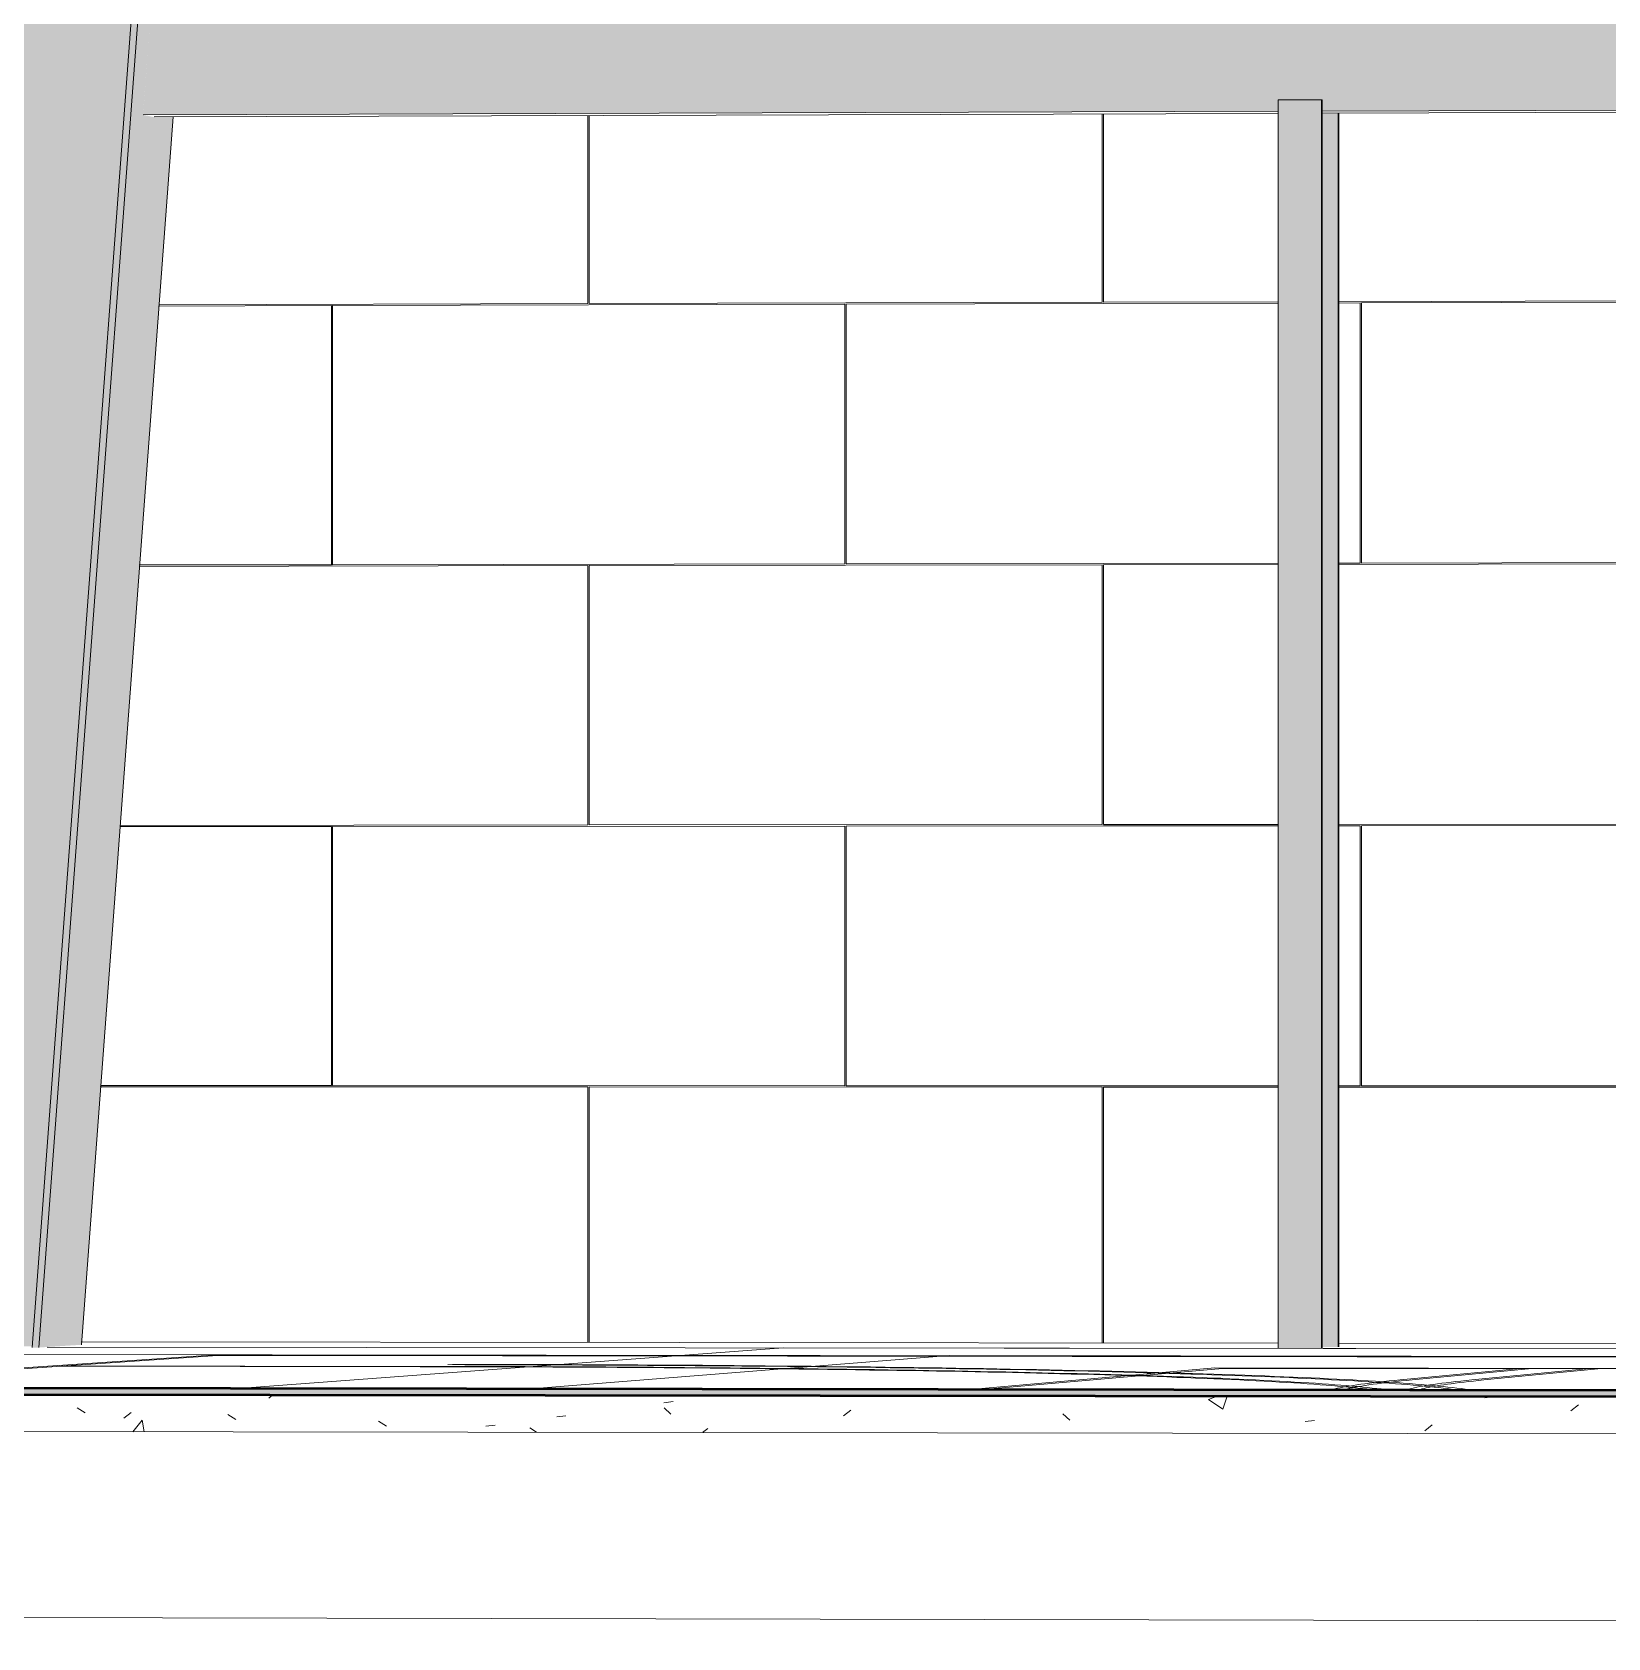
# Model space of a CAD drawing. Header units: inches. Extents: x 27328 to 121296, y -4075 to 4147.
# Drawn here: x 49624.9673 to 49625.1285, y 59.9372 to 60.1014 of the extents above; entities that cross this region are included whole.
import ezdxf

# ---------------------------------------------------------------- set-up
doc = ezdxf.new("R2010")
doc.units = ezdxf.units.IN
doc.header["$MEASUREMENT"] = 0
doc.linetypes.add('Dash 1_16_', pattern=[0.125, 0.0625, -0.0625])
for name, color, linetype, lineweight in [('A-FLOR', 192, 'Continuous', 9), ('A-FLOR-CLRS', 90, 'Dash 1_16_', 9), ('A-FLOR-OTLN', 90, 'Continuous', 9), ('A-WALL', 113, 'Continuous', 9), ('A-WALL-PATT', 111, 'Continuous', 9), ('C-BLDG-PADS', 91, 'Continuous', 9), ('C-TOPO', 7, 'Continuous', 9), ('I-WALL', 2, 'Continuous', 9), ('S-COLS', 52, 'Continuous', 9)]:
    doc.layers.add(name, color=color, linetype=linetype, lineweight=lineweight)

# ---------------------------------------------------------------- blocks, each defined once
blk = doc.blocks.new('FP_204-mezzanine - perspective')
at = {"layer": 'C-BLDG-PADS'}
for p, q in [((23035.35582, 59.96168), (23035.35625, 59.96203)), ((23035.45196, 59.96156), (23035.45283, 59.9619)), ((23035.45341, 59.96057), (23035.45385, 59.9619)), ((23035.48022, 59.96171), (23035.48118, 59.96184)), ((23035.33624, 59.96069), (23035.33704, 59.96017)), ((23035.34099, 59.95964), (23035.34174, 59.96023)), ((23035.39625, 59.96122), (23035.3972, 59.96134)), ((23035.39626, 59.9607), (23035.39697, 59.96004)), ((23035.41461, 59.95986), (23035.41537, 59.96045)), ((23035.43706, 59.96007), (23035.43776, 59.95942)), ((23035.45196, 59.96156), (23035.45341, 59.96057)), ((23035.48903, 59.9604), (23035.4898, 59.96099)), ((23035.34192, 59.95825), (23035.34289, 59.95942)), ((23035.3431, 59.95825), (23035.34289, 59.95942)), ((23035.35165, 59.96001), (23035.35245, 59.95949)), ((23035.36707, 59.95933), (23035.36788, 59.95881)), ((23035.37804, 59.95881), (23035.37898, 59.95893)), ((23035.38252, 59.95864), (23035.38322, 59.95819)), ((23035.38528, 59.95977), (23035.38623, 59.95989)), ((23035.40019, 59.95816), (23035.40073, 59.95858)), ((23035.46183, 59.95929), (23035.46278, 59.95941)), ((23035.47407, 59.95834), (23035.47483, 59.95894))]:
    blk.add_line(p, q, dxfattribs=at)
blk = doc.blocks.new('FP_252-mezzanine - perspective')
at = {"layer": 'A-WALL-PATT'}
for p, q in [((23035.38847, 60.09287), (23035.38847, 60.07363)), ((23035.3886, 60.09287), (23035.3886, 60.07363)), ((23035.44109, 60.07377), (23035.44109, 60.09304)), ((23035.44122, 60.09304), (23035.44122, 60.07377)), ((23035.36223, 60.07343), (23035.34456, 60.07338)), ((23035.38847, 60.07363), (23035.34457, 60.07352)), ((23035.36223, 60.07343), (23035.36223, 60.04693)), ((23035.41475, 60.07356), (23035.36236, 60.07343)), ((23035.36236, 60.04693), (23035.36236, 60.07343)), ((23035.44109, 60.07377), (23035.3886, 60.07363)), ((23035.41475, 60.07356), (23035.41475, 60.04701)), ((23035.44122, 60.07363), (23035.41489, 60.07356)), ((23035.41489, 60.04701), (23035.41489, 60.07356)), ((23035.45905, 60.07381), (23035.44122, 60.07377)), ((23035.45905, 60.07367), (23035.44122, 60.07363)), ((23035.4939, 60.0739), (23035.46525, 60.07383)), ((23035.46747, 60.0737), (23035.46525, 60.07369)), ((23035.46747, 60.0737), (23035.46747, 60.0471)), ((23035.52038, 60.07383), (23035.46761, 60.0737)), ((23035.46761, 60.0471), (23035.46761, 60.0737)), ((23035.52038, 60.04718), (23035.46761, 60.0471)), ((23035.38847, 60.04683), (23035.34257, 60.04676)), ((23035.36223, 60.04693), (23035.34258, 60.0469)), ((23035.41475, 60.04701), (23035.36236, 60.04693)), ((23035.38847, 60.04683), (23035.38847, 60.02031)), ((23035.44109, 60.04692), (23035.3886, 60.04683)), ((23035.3886, 60.04683), (23035.3886, 60.02031)), ((23035.44122, 60.04706), (23035.41489, 60.04701)), ((23035.44109, 60.02034), (23035.44109, 60.04692)), ((23035.45905, 60.04708), (23035.44122, 60.04706)), ((23035.45905, 60.04695), (23035.44122, 60.04692)), ((23035.44122, 60.02034), (23035.44122, 60.04692)), ((23035.46747, 60.0471), (23035.46525, 60.04709)), ((23035.4939, 60.047), (23035.46525, 60.04696)), ((23035.36223, 60.02015), (23035.34059, 60.02014)), ((23035.38847, 60.02031), (23035.3406, 60.02027)), ((23035.36223, 60.02015), (23035.36223, 59.99365)), ((23035.41475, 60.02019), (23035.36236, 60.02015)), ((23035.36236, 59.99365), (23035.36236, 60.02015)), ((23035.44109, 60.02034), (23035.3886, 60.02031)), ((23035.41475, 60.02019), (23035.41475, 59.99364)), ((23035.44122, 60.02021), (23035.41489, 60.02019)), ((23035.41489, 59.99364), (23035.41489, 60.02019)), ((23035.45905, 60.02036), (23035.44122, 60.02034)), ((23035.45905, 60.02022), (23035.44122, 60.02021)), ((23035.4939, 60.02038), (23035.46525, 60.02036)), ((23035.46747, 60.02022), (23035.46525, 60.02022)), ((23035.46747, 60.02022), (23035.46747, 59.99363)), ((23035.52038, 60.02026), (23035.46761, 60.02022)), ((23035.46761, 59.99363), (23035.46761, 60.02022)), ((23035.38847, 59.99351), (23035.3386, 59.99352)), ((23035.36223, 59.99365), (23035.33861, 59.99366)), ((23035.41475, 59.99364), (23035.36236, 59.99365)), ((23035.38847, 59.99351), (23035.38847, 59.9674)), ((23035.3886, 59.99351), (23035.3886, 59.9674)), ((23035.44109, 59.9935), (23035.3886, 59.99351)), ((23035.44122, 59.99363), (23035.41489, 59.99364)), ((23035.44109, 59.96734), (23035.44109, 59.9935)), ((23035.45905, 59.99363), (23035.44122, 59.99363)), ((23035.45905, 59.99349), (23035.44122, 59.9935)), ((23035.44122, 59.9935), (23035.44122, 59.96734)), ((23035.46747, 59.99363), (23035.46525, 59.99363)), ((23035.4939, 59.99348), (23035.46525, 59.99349)), ((23035.52038, 59.99362), (23035.46761, 59.99363))]:
    blk.add_line(p, q, dxfattribs=at)

msp = doc.modelspace()

# ---------------------------------------------------------------- hatches: boundary and pattern name
at = {"layer": 'A-FLOR', "lineweight": 13}
msp.add_hatch(color=256, dxfattribs=at).paths.add_polyline_path([(49625.6091, 59.96121), (49625.6091, 59.96186), (49624.89183, 59.96279), (49624.89183, 59.96216), (49625.57851, 59.96125)], flags=0)
at = {"layer": 'I-WALL', "lineweight": 5}
h = msp.add_hatch(color=256, dxfattribs=at)
h.paths.add_polyline_path([(49624.97865, 60.09293), (49625.09476, 60.0933), (49625.09476, 60.09447), (49625.09927, 60.09446), (49625.09927, 60.09331), (49625.22952, 60.09373), (49625.22952, 60.09491), (49625.23404, 60.0949), (49625.23404, 60.09375), (49625.24946, 60.0938), (49625.24483, 60.10864), (49624.98491, 60.10768), (49624.98433, 60.10792), (49624.98376, 60.1084), (49624.98323, 60.10911), (49624.98275, 60.11001), (49624.98234, 60.11108), (49624.982, 60.11229), (49624.98175, 60.11361), (49624.9816, 60.11499), (49624.98155, 60.11639), (49624.9816, 60.11776), (49624.98175, 60.11907), (49624.98203, 60.12036), (49624.98234, 60.12134), (49624.98275, 60.12221), (49624.98327, 60.12293), (49624.98376, 60.12335), (49624.98433, 60.12357), (49625.23983, 60.12466), (49625.23779, 60.13119), (49624.98287, 60.15695), (49624.9834, 60.15646), (49624.98335, 60.15582), (49624.98329, 60.15582), (49624.98334, 60.15578), (49624.97866, 60.09303)], flags=0)
h.paths.add_polyline_path([(49625.25157, 60.0938), (49625.25588, 60.09382), (49625.2558, 60.09432), (49625.25578, 60.09447), (49625.25574, 60.09447), (49625.25562, 60.09476), (49625.25564, 60.09494), (49625.25568, 60.09495), (49625.25571, 60.0951), (49625.25578, 60.09511), (49625.25583, 60.09562), (49625.25592, 60.09592), (49625.25596, 60.09599), (49625.25337, 60.10726), (49625.25344, 60.10726), (49625.25348, 60.10733), (49625.25351, 60.10726), (49625.25607, 60.09619), (49625.25622, 60.0965), (49625.25623, 60.09667), (49625.25627, 60.09666), (49625.25631, 60.09684), (49625.25634, 60.0969), (49625.25642, 60.09696), (49625.25655, 60.09701), (49625.2583, 60.10869), (49625.24694, 60.10865), (49625.25103, 60.09554)], flags=0)
h.paths.add_polyline_path([(49625.25685, 60.09705), (49625.25685, 60.097), (49625.25688, 60.09701), (49625.25686, 60.09703)], flags=0)
h.paths.add_polyline_path([(49625.2571, 60.09696), (49625.25715, 60.09684), (49625.25711, 60.09673), (49625.25711, 60.0969)], flags=0)
h.paths.add_polyline_path([(49625.25712, 60.09673), (49625.25716, 60.09688), (49625.25721, 60.09683), (49625.25716, 60.09677)], flags=0)
h.paths.add_polyline_path([(49625.25678, 60.09382), (49625.2612, 60.09383), (49625.2612, 60.1003), (49625.26085, 60.10033), (49625.26086, 60.10035), (49625.26086, 60.10037), (49625.26089, 60.10048), (49625.26094, 60.1005), (49625.26091, 60.101), (49625.2609, 60.10112), (49625.26093, 60.10121), (49625.26091, 60.10126), (49625.26086, 60.1013), (49625.26086, 60.10133), (49625.26086, 60.10143), (49625.2612, 60.10144), (49625.2612, 60.1087), (49625.2585, 60.10869), (49625.25678, 60.09706), (49625.25703, 60.097), (49625.25704, 60.09697), (49625.2571, 60.09696), (49625.25707, 60.09684), (49625.25704, 60.09685), (49625.25701, 60.09687), (49625.25674, 60.09693), (49625.25671, 60.0966), (49625.25684, 60.09653), (49625.25691, 60.09651), (49625.25704, 60.09656), (49625.25711, 60.09665), (49625.25713, 60.09672), (49625.25716, 60.09662), (49625.25711, 60.09647), (49625.25696, 60.09641), (49625.25692, 60.09645), (49625.2569, 60.09641), (49625.25698, 60.09595), (49625.25693, 60.09505), (49625.25698, 60.09493), (49625.257, 60.09491), (49625.257, 60.09465), (49625.25695, 60.09463), (49625.25693, 60.0945), (49625.25686, 60.09448), (49625.25681, 60.09401)], flags=0)
h.paths.add_polyline_path([(49625.26529, 60.09385), (49625.26845, 60.09386), (49625.26993, 60.10874), (49625.26529, 60.10872), (49625.26529, 60.10145), (49625.26625, 60.10144), (49625.26625, 60.10132), (49625.26628, 60.10134), (49625.26628, 60.10143), (49625.26638, 60.10138), (49625.2664, 60.10119), (49625.26642, 60.10117), (49625.26639, 60.10043), (49625.26638, 60.10041), (49625.26638, 60.10031), (49625.26529, 60.10029), (49625.26529, 60.09645)], flags=0)
h.paths.add_polyline_path([(49625.26959, 60.09386), (49625.27534, 60.09388), (49625.28014, 60.10877), (49625.27106, 60.10874), (49625.26984, 60.09645)], flags=0)
h.paths.add_polyline_path([(49625.27738, 60.09389), (49625.36553, 60.09417), (49625.36553, 60.09535), (49625.37007, 60.09535), (49625.37007, 60.09418), (49625.50282, 60.09461), (49625.50282, 60.0958), (49625.50737, 60.09581), (49625.50737, 60.09463), (49625.56788, 60.09482), (49625.56788, 60.10985), (49625.28218, 60.10878), (49625.27821, 60.09645)], flags=0)
h.paths.add_polyline_path([(49625.25635, 60.09684), (49625.25634, 60.09671), (49625.25633, 60.09673), (49625.25635, 60.09681)], flags=0)
h.paths.add_polyline_path([(49625.25631, 60.09652), (49625.25646, 60.0965), (49625.25653, 60.09688), (49625.25647, 60.09686), (49625.25639, 60.09679), (49625.25635, 60.09682), (49625.25631, 60.09662), (49625.25631, 60.09658)], flags=0)
h.paths.add_polyline_path([(49625.25629, 60.09673), (49625.25626, 60.09684), (49625.2563, 60.09687)], flags=0)
h.paths.add_polyline_path([(49625.26628, 60.10036), (49625.26625, 60.10037), (49625.26625, 60.10036)], flags=0)
h.paths.add_polyline_path([(49625.26094, 60.10048), (49625.26108, 60.10052), (49625.26095, 60.10048)], flags=0)
h.paths.add_polyline_path([(49625.26569, 60.10067), (49625.26558, 60.10081), (49625.26558, 60.10077), (49625.26565, 60.10069), (49625.26569, 60.10067)], flags=0)
h.paths.add_polyline_path([(49625.266, 60.10109), (49625.26613, 60.10112), (49625.266, 60.10109)], flags=0)
h.paths.add_polyline_path([(49625.24194, 60.12467), (49625.2607, 60.12475), (49625.2612, 60.12809), (49625.2612, 60.12882), (49625.23998, 60.13097), (49625.24187, 60.1249)], flags=0)
h.paths.add_polyline_path([(49625.2609, 60.12475), (49625.2612, 60.12475), (49625.2612, 60.12677), (49625.26092, 60.1249)], flags=0)
h.paths.add_polyline_path([(49625.26529, 60.12477), (49625.27154, 60.1248), (49625.27183, 60.12775), (49625.26529, 60.12841), (49625.26529, 60.1249)], flags=0)
h.paths.add_polyline_path([(49625.27266, 60.1248), (49625.28532, 60.12486), (49625.2858, 60.12634), (49625.27294, 60.12764), (49625.27267, 60.1249)], flags=0)
h.paths.add_polyline_path([(49625.28737, 60.12487), (49625.56788, 60.12607), (49625.56788, 60.13186), (49625.29862, 60.12504), (49625.28778, 60.12614), (49625.28738, 60.1249)], flags=0)
at = {"layer": 'S-COLS', "lineweight": 5}
for points in [[(49624.9673, 59.96699), (49624.98152, 60.15736), (49624.98133, 60.15745), (49624.98041, 60.15821), (49624.98225, 60.15802), (49624.96114, 60.17792), (49624.95967, 60.17797), (49624.95967, 59.967), (49624.96725, 59.96699)], [(49624.96799, 59.96686), (49624.98218, 60.15683), (49624.98154, 60.15744), (49624.9673, 59.96686)], [(49624.96799, 59.96686), (49624.97234, 59.96714), (49624.98172, 60.09273), (49624.97978, 60.09272), (49624.97865, 60.09293), (49624.9834, 60.15646), (49624.98218, 60.15683), (49624.96879, 59.97749)], [(49625.09919, 59.96678), (49625.09919, 60.09448), (49625.09477, 60.09447), (49625.09477, 59.96678)], [(49625.09919, 59.96678), (49625.09927, 59.96678), (49625.09927, 60.09446), (49625.09919, 60.09448), (49625.09919, 59.97749)], [(49625.10088, 59.96692), (49625.10088, 60.09311), (49625.09926, 60.0931), (49625.09926, 59.96692)], [(49625.10088, 59.96692), (49625.10096, 59.96693), (49625.10096, 60.09311), (49625.10088, 60.09311), (49625.10088, 59.97749)]]:
    msp.add_hatch(color=256, dxfattribs=at).paths.add_polyline_path(points, flags=0)

# ---------------------------------------------------------------- linework, layer by layer
at = {"layer": 'A-FLOR', "lineweight": 13}
for p, q in [((49625.09473, 59.96732), (49624.97233, 59.96746)), ((49625.2295, 59.96717), (49625.10094, 59.96731))]:
    msp.add_line(p, q, dxfattribs=at)
at = {"layer": 'A-FLOR', "lineweight": 50}
for p, q in [((49625.6091, 59.96186), (49624.89183, 59.96279)), ((49624.89183, 59.96216), (49625.6091, 59.96121))]:
    msp.add_line(p, q, dxfattribs=at)
at = {"layer": 'A-FLOR-CLRS', "linetype": 'Continuous'}
for p, q in [((49625.63682, 59.96615), (49624.96884, 59.96691)), ((49625.04412, 59.96683), (49624.98839, 59.96266)), ((49625.04412, 59.96683), (49625.51955, 59.96628)), ((49625.61198, 59.96539), (49624.94577, 59.96617)), ((49625.06114, 59.96603), (49625.01831, 59.96262)), ((49625.06114, 59.96603), (49625.49219, 59.96553))]:
    msp.add_line(p, q, dxfattribs=at)
at = {"layer": 'A-FLOR-OTLN'}
for p, q in [((49624.93619, 59.96273), (49624.98561, 59.96607)), ((49624.93743, 59.96273), (49624.98626, 59.96604)), ((49624.98561, 59.96607), (49625.56972, 59.96538)), ((49624.98626, 59.96604), (49625.56862, 59.96535)), ((49625.00698, 59.9649), (49624.97013, 59.96494)), ((49625.00746, 59.96493), (49624.97064, 59.96498)), ((49625.08827, 59.96477), (49625.0633, 59.96257)), ((49625.08905, 59.96473), (49625.06455, 59.96256)), ((49625.44877, 59.96433), (49625.08827, 59.96477)), ((49625.44752, 59.9643), (49625.08905, 59.96473)), ((49625.10723, 59.96355), (49625.11918, 59.96469)), ((49625.10845, 59.96355), (49625.12037, 59.96469)), ((49625.11456, 59.96354), (49625.12628, 59.96469)), ((49625.11578, 59.96354), (49625.12746, 59.96468))]:
    msp.add_line(p, q, dxfattribs=at)
for points in [[(49625.11322, 59.9625, 0), (49625.11285, 59.96256, 0), (49625.11247, 59.96261, 0), (49625.11206, 59.96266, 0), (49625.11163, 59.96271, 0), (49625.11118, 59.96277, 0), (49625.1107, 59.96282, 0), (49625.1102, 59.96287, 0), (49625.10968, 59.96292, 0), (49625.10914, 59.96297, 0), (49625.10858, 59.96302, 0), (49625.108, 59.96307, 0), (49625.10739, 59.96312, 0), (49625.10676, 59.96316, 0), (49625.10612, 59.96321, 0), (49625.10545, 59.96326, 0), (49625.10476, 59.9633, 0), (49625.10405, 59.96335, 0), (49625.10332, 59.9634, 0), (49625.10257, 59.96344, 0), (49625.1018, 59.96348, 0), (49625.10102, 59.96353, 0), (49625.10021, 59.96357, 0), (49625.09938, 59.96361, 0), (49625.09853, 59.96366, 0), (49625.09766, 59.9637, 0), (49625.09678, 59.96374, 0), (49625.09587, 59.96378, 0), (49625.09495, 59.96382, 0), (49625.09401, 59.96386, 0), (49625.09305, 59.9639, 0), (49625.09207, 59.96393, 0), (49625.09107, 59.96397, 0), (49625.09006, 59.96401, 0), (49625.08903, 59.96404, 0), (49625.08798, 59.96408, 0), (49625.08691, 59.96412, 0), (49625.08583, 59.96415, 0), (49625.08473, 59.96418, 0), (49625.08361, 59.96422, 0), (49625.08247, 59.96425, 0), (49625.08132, 59.96428, 0), (49625.08016, 59.96431, 0), (49625.07897, 59.96434, 0), (49625.07777, 59.96438, 0), (49625.07656, 59.9644, 0), (49625.07533, 59.96443, 0), (49625.07408, 59.96446, 0), (49625.07282, 59.96449, 0), (49625.07154, 59.96452, 0), (49625.07024, 59.96454, 0), (49625.06894, 59.96457, 0), (49625.06761, 59.9646, 0), (49625.06628, 59.96462, 0), (49625.06493, 59.96465, 0), (49625.06356, 59.96467, 0), (49625.06218, 59.96469, 0), (49625.06079, 59.96472, 0), (49625.05938, 59.96474, 0), (49625.05796, 59.96476, 0), (49625.05652, 59.96478, 0), (49625.05508, 59.9648, 0), (49625.05362, 59.96482, 0), (49625.05214, 59.96484, 0), (49625.05066, 59.96486, 0), (49625.04916, 59.96487, 0), (49625.04764, 59.96489, 0), (49625.04612, 59.96491, 0), (49625.04458, 59.96492, 0), (49625.04304, 59.96494, 0), (49625.04148, 59.96495, 0), (49625.03991, 59.96497, 0), (49625.03832, 59.96498, 0), (49625.03673, 59.96499, 0), (49625.03512, 59.965, 0), (49625.03351, 59.96501, 0), (49625.03188, 59.96502, 0), (49625.03024, 59.96503, 0), (49625.0286, 59.96504, 0), (49625.02694, 59.96505, 0), (49625.02527, 59.96506, 0), (49625.02359, 59.96507, 0), (49625.0219, 59.96508, 0), (49625.0202, 59.96508, 0), (49625.0185, 59.96509, 0), (49625.01678, 59.96509, 0), (49625.01505, 59.9651, 0), (49625.01332, 59.9651, 0), (49625.01158, 59.9651, 0), (49625.00982, 59.96511, 0)], [(49625.11464, 59.9625, 0), (49625.11427, 59.96255, 0), (49625.11389, 59.96261, 0), (49625.11348, 59.96266, 0), (49625.11305, 59.96272, 0), (49625.1126, 59.96277, 0), (49625.11212, 59.96282, 0), (49625.11162, 59.96287, 0), (49625.1111, 59.96292, 0), (49625.11056, 59.96297, 0), (49625.11, 59.96302, 0), (49625.10941, 59.96307, 0), (49625.10881, 59.96312, 0), (49625.10818, 59.96317, 0), (49625.10753, 59.96322, 0), (49625.10686, 59.96327, 0), (49625.10616, 59.96331, 0), (49625.10545, 59.96336, 0), (49625.10472, 59.96341, 0), (49625.10396, 59.96345, 0), (49625.10319, 59.9635, 0), (49625.1024, 59.96354, 0), (49625.10158, 59.96358, 0), (49625.10075, 59.96363, 0), (49625.0999, 59.96367, 0), (49625.09902, 59.96371, 0), (49625.09813, 59.96375, 0), (49625.09722, 59.96379, 0), (49625.09629, 59.96383, 0), (49625.09534, 59.96387, 0), (49625.09437, 59.96391, 0), (49625.09339, 59.96395, 0), (49625.09238, 59.96399, 0), (49625.09136, 59.96403, 0), (49625.09032, 59.96406, 0), (49625.08926, 59.9641, 0), (49625.08818, 59.96414, 0), (49625.08709, 59.96417, 0), (49625.08598, 59.96421, 0), (49625.08485, 59.96424, 0), (49625.0837, 59.96427, 0), (49625.08254, 59.96431, 0), (49625.08136, 59.96434, 0), (49625.08017, 59.96437, 0), (49625.07896, 59.9644, 0), (49625.07773, 59.96443, 0), (49625.07649, 59.96446, 0), (49625.07523, 59.96449, 0), (49625.07395, 59.96452, 0), (49625.07266, 59.96454, 0), (49625.07136, 59.96457, 0), (49625.07004, 59.9646, 0), (49625.0687, 59.96462, 0), (49625.06735, 59.96465, 0), (49625.06599, 59.96467, 0), (49625.06461, 59.9647, 0), (49625.06321, 59.96472, 0), (49625.0618, 59.96474, 0), (49625.06038, 59.96477, 0), (49625.05895, 59.96479, 0), (49625.0575, 59.96481, 0), (49625.05603, 59.96483, 0), (49625.05456, 59.96485, 0), (49625.05307, 59.96487, 0), (49625.05157, 59.96489, 0), (49625.05005, 59.9649, 0), (49625.04852, 59.96492, 0), (49625.04698, 59.96494, 0), (49625.04543, 59.96495, 0), (49625.04387, 59.96497, 0), (49625.04229, 59.96498, 0), (49625.0407, 59.965, 0), (49625.0391, 59.96501, 0), (49625.03749, 59.96502, 0), (49625.03587, 59.96504, 0), (49625.03424, 59.96505, 0), (49625.03259, 59.96506, 0), (49625.03094, 59.96507, 0), (49625.02927, 59.96508, 0), (49625.02759, 59.96509, 0), (49625.02591, 59.96509, 0), (49625.02421, 59.9651, 0), (49625.02251, 59.96511, 0), (49625.02079, 59.96512, 0), (49625.01906, 59.96512, 0), (49625.01733, 59.96513, 0), (49625.01558, 59.96513, 0), (49625.01383, 59.96513, 0), (49625.01207, 59.96514, 0), (49625.0103, 59.96514, 0)], [(49625.10465, 59.96251, 0), (49625.10425, 59.96257, 0), (49625.10383, 59.96262, 0), (49625.10339, 59.96267, 0), (49625.10292, 59.96272, 0), (49625.10243, 59.96277, 0), (49625.10192, 59.96282, 0), (49625.10139, 59.96287, 0), (49625.10083, 59.96292, 0), (49625.10026, 59.96296, 0), (49625.09966, 59.96301, 0), (49625.09904, 59.96306, 0), (49625.0984, 59.96311, 0), (49625.09773, 59.96315, 0), (49625.09705, 59.9632, 0), (49625.09635, 59.96324, 0), (49625.09562, 59.96329, 0), (49625.09488, 59.96333, 0), (49625.09411, 59.96337, 0), (49625.09332, 59.96342, 0), (49625.09252, 59.96346, 0), (49625.09169, 59.9635, 0), (49625.09084, 59.96354, 0), (49625.08998, 59.96358, 0), (49625.08909, 59.96362, 0), (49625.08819, 59.96366, 0), (49625.08726, 59.9637, 0), (49625.08632, 59.96374, 0), (49625.08536, 59.96378, 0), (49625.08438, 59.96381, 0), (49625.08338, 59.96385, 0), (49625.08237, 59.96389, 0), (49625.08133, 59.96392, 0), (49625.08028, 59.96396, 0), (49625.07921, 59.96399, 0), (49625.07812, 59.96402, 0), (49625.07702, 59.96406, 0), (49625.07589, 59.96409, 0), (49625.07475, 59.96412, 0), (49625.0736, 59.96415, 0), (49625.07242, 59.96418, 0), (49625.07124, 59.96421, 0), (49625.07003, 59.96424, 0), (49625.06881, 59.96427, 0), (49625.06757, 59.9643, 0), (49625.06632, 59.96433, 0), (49625.06505, 59.96435, 0), (49625.06376, 59.96438, 0), (49625.06246, 59.9644, 0), (49625.06115, 59.96443, 0), (49625.05982, 59.96445, 0), (49625.05847, 59.96448, 0), (49625.05711, 59.9645, 0), (49625.05574, 59.96452, 0), (49625.05435, 59.96454, 0), (49625.05295, 59.96456, 0), (49625.05154, 59.96459, 0), (49625.05011, 59.96461, 0), (49625.04866, 59.96462, 0), (49625.04721, 59.96464, 0), (49625.04574, 59.96466, 0), (49625.04426, 59.96468, 0), (49625.04276, 59.96469, 0), (49625.04125, 59.96471, 0), (49625.03973, 59.96473, 0), (49625.0382, 59.96474, 0), (49625.03665, 59.96476, 0), (49625.0351, 59.96477, 0), (49625.03353, 59.96478, 0), (49625.03195, 59.96479, 0), (49625.03036, 59.96481, 0), (49625.02876, 59.96482, 0), (49625.02714, 59.96483, 0), (49625.02552, 59.96484, 0), (49625.02388, 59.96484, 0), (49625.02224, 59.96485, 0), (49625.02058, 59.96486, 0), (49625.01891, 59.96487, 0), (49625.01724, 59.96487, 0), (49625.01555, 59.96488, 0), (49625.01386, 59.96488, 0), (49625.01215, 59.96489, 0), (49625.01044, 59.96489, 0), (49625.00871, 59.9649, 0), (49625.00698, 59.9649, 0)], [(49625.10608, 59.96251, 0), (49625.10569, 59.96256, 0), (49625.10528, 59.96262, 0), (49625.10484, 59.96267, 0), (49625.10438, 59.96272, 0), (49625.1039, 59.96277, 0), (49625.1034, 59.96282, 0), (49625.10287, 59.96287, 0), (49625.10233, 59.96292, 0), (49625.10176, 59.96296, 0), (49625.10117, 59.96301, 0), (49625.10056, 59.96306, 0), (49625.09992, 59.96311, 0), (49625.09927, 59.96315, 0), (49625.09859, 59.9632, 0), (49625.0979, 59.96324, 0), (49625.09718, 59.96329, 0), (49625.09644, 59.96333, 0), (49625.09568, 59.96338, 0), (49625.09491, 59.96342, 0), (49625.09411, 59.96346, 0), (49625.09329, 59.9635, 0), (49625.09245, 59.96355, 0), (49625.0916, 59.96359, 0), (49625.09072, 59.96363, 0), (49625.08982, 59.96367, 0), (49625.08891, 59.96371, 0), (49625.08798, 59.96374, 0), (49625.08702, 59.96378, 0), (49625.08605, 59.96382, 0), (49625.08506, 59.96386, 0), (49625.08406, 59.96389, 0), (49625.08303, 59.96393, 0), (49625.08199, 59.96396, 0), (49625.08093, 59.964, 0), (49625.07985, 59.96403, 0), (49625.07876, 59.96406, 0), (49625.07764, 59.9641, 0), (49625.07651, 59.96413, 0), (49625.07537, 59.96416, 0), (49625.07421, 59.96419, 0), (49625.07303, 59.96422, 0), (49625.07183, 59.96425, 0), (49625.07062, 59.96428, 0), (49625.06939, 59.96431, 0), (49625.06815, 59.96434, 0), (49625.06689, 59.96436, 0), (49625.06561, 59.96439, 0), (49625.06432, 59.96442, 0), (49625.06302, 59.96444, 0), (49625.0617, 59.96447, 0), (49625.06036, 59.96449, 0), (49625.05902, 59.96451, 0), (49625.05765, 59.96454, 0), (49625.05627, 59.96456, 0), (49625.05488, 59.96458, 0), (49625.05348, 59.9646, 0), (49625.05206, 59.96462, 0), (49625.05063, 59.96464, 0), (49625.04918, 59.96466, 0), (49625.04772, 59.96468, 0), (49625.04625, 59.9647, 0), (49625.04476, 59.96471, 0), (49625.04326, 59.96473, 0), (49625.04175, 59.96475, 0), (49625.04023, 59.96476, 0), (49625.0387, 59.96478, 0), (49625.03715, 59.96479, 0), (49625.03559, 59.9648, 0), (49625.03402, 59.96482, 0), (49625.03244, 59.96483, 0), (49625.03085, 59.96484, 0), (49625.02924, 59.96485, 0), (49625.02763, 59.96486, 0), (49625.026, 59.96487, 0), (49625.02436, 59.96488, 0), (49625.02272, 59.96489, 0), (49625.02106, 59.9649, 0), (49625.01939, 59.9649, 0), (49625.01772, 59.96491, 0), (49625.01603, 59.96491, 0), (49625.01433, 59.96492, 0), (49625.01263, 59.96492, 0), (49625.01091, 59.96493, 0), (49625.00919, 59.96493, 0), (49625.00746, 59.96493, 0)], [(49625.10012, 59.96252, 0), (49625.10033, 59.96258, 0), (49625.10056, 59.96264, 0), (49625.10082, 59.96269, 0), (49625.10109, 59.96275, 0), (49625.10139, 59.96281, 0), (49625.10171, 59.96287, 0), (49625.10206, 59.96292, 0), (49625.10242, 59.96298, 0), (49625.10281, 59.96304, 0), (49625.10322, 59.9631, 0), (49625.10364, 59.96315, 0), (49625.10409, 59.96321, 0), (49625.10457, 59.96327, 0), (49625.10506, 59.96333, 0), (49625.10557, 59.96338, 0), (49625.10611, 59.96344, 0), (49625.10666, 59.96349, 0), (49625.10723, 59.96355, 0)], [(49625.10141, 59.96252, 0), (49625.10161, 59.96258, 0), (49625.10184, 59.96263, 0), (49625.10209, 59.96269, 0), (49625.10236, 59.96275, 0), (49625.10265, 59.96281, 0), (49625.10297, 59.96287, 0), (49625.10331, 59.96292, 0), (49625.10367, 59.96298, 0), (49625.10405, 59.96304, 0), (49625.10446, 59.9631, 0), (49625.10488, 59.96315, 0), (49625.10533, 59.96321, 0), (49625.1058, 59.96327, 0), (49625.10629, 59.96332, 0), (49625.1068, 59.96338, 0), (49625.10733, 59.96344, 0), (49625.10788, 59.96349, 0), (49625.10845, 59.96355, 0)], [(49625.10784, 59.96251, 0), (49625.10802, 59.96257, 0), (49625.10822, 59.96263, 0), (49625.10844, 59.96268, 0), (49625.10869, 59.96274, 0), (49625.10896, 59.9628, 0), (49625.10925, 59.96286, 0), (49625.10957, 59.96291, 0), (49625.10991, 59.96297, 0), (49625.11028, 59.96303, 0), (49625.11066, 59.96309, 0), (49625.11107, 59.96314, 0), (49625.11151, 59.9632, 0), (49625.11196, 59.96326, 0), (49625.11244, 59.96332, 0), (49625.11293, 59.96337, 0), (49625.11345, 59.96343, 0), (49625.114, 59.96349, 0), (49625.11456, 59.96354, 0)], [(49625.10913, 59.96251, 0), (49625.10929, 59.96256, 0), (49625.10947, 59.96262, 0), (49625.10968, 59.96267, 0), (49625.1099, 59.96273, 0), (49625.11015, 59.96278, 0), (49625.11042, 59.96284, 0), (49625.11071, 59.96289, 0), (49625.11102, 59.96295, 0), (49625.11135, 59.963, 0), (49625.1117, 59.96306, 0), (49625.11207, 59.96311, 0), (49625.11247, 59.96316, 0), (49625.11288, 59.96322, 0), (49625.11331, 59.96327, 0), (49625.11377, 59.96333, 0), (49625.11424, 59.96338, 0), (49625.11474, 59.96343, 0), (49625.11525, 59.96349, 0), (49625.11578, 59.96354, 0)]]:
    msp.add_polyline3d(points, dxfattribs=at)
at = {"layer": 'C-BLDG-PADS', "lineweight": 13}
for p, q in [((49625.95963, 59.96075), (49624.88835, 59.96216)), ((49624.88835, 59.95838), (49625.95963, 59.95683))]:
    msp.add_line(p, q, dxfattribs=at)
at = {"layer": 'C-TOPO'}
for p, q in [((49625.78529, 59.95708), (49624.88835, 59.95837)), ((49625.9594, 59.93716), (49624.88863, 59.93942))]:
    msp.add_line(p, q, dxfattribs=at)
at = {"layer": 'I-WALL', "lineweight": 13}
for p, q in [((49624.97865, 60.09293), (49625.09476, 60.0933)), ((49625.09927, 60.09331), (49625.22952, 60.09373)), ((49625.22952, 60.09352), (49625.09927, 60.0931)), ((49625.09476, 60.09309), (49624.97978, 60.09272))]:
    msp.add_line(p, q, dxfattribs=at)
at = {"layer": 'S-COLS'}
for p, q in [((49624.98154, 60.15744), (49624.9673, 59.96686)), ((49624.96799, 59.96686), (49624.98218, 60.15683)), ((49625.09477, 60.09447), (49625.09919, 60.09448)), ((49625.09477, 59.96678), (49625.09477, 60.09447)), ((49625.09919, 60.09448), (49625.09927, 60.09446)), ((49625.09919, 59.96678), (49625.09919, 60.09448)), ((49625.09927, 59.96678), (49625.09927, 60.09446)), ((49625.10088, 59.96692), (49625.10088, 60.09311)), ((49625.10096, 60.09311), (49625.10096, 59.96693)), ((49624.97234, 59.96714), (49624.98172, 60.09273))]:
    msp.add_line(p, q, dxfattribs=at)

# ---------------------------------------------------------------- block references
at = {"layer": 'A-WALL'}
msp.add_blockref('FP_252-mezzanine - perspective', (26589.63568, 0), dxfattribs=at)
at = {"layer": 'C-BLDG-PADS'}
msp.add_blockref('FP_204-mezzanine - perspective', (26589.63568, 0), dxfattribs=at)

doc.saveas('drawing.dxf')
